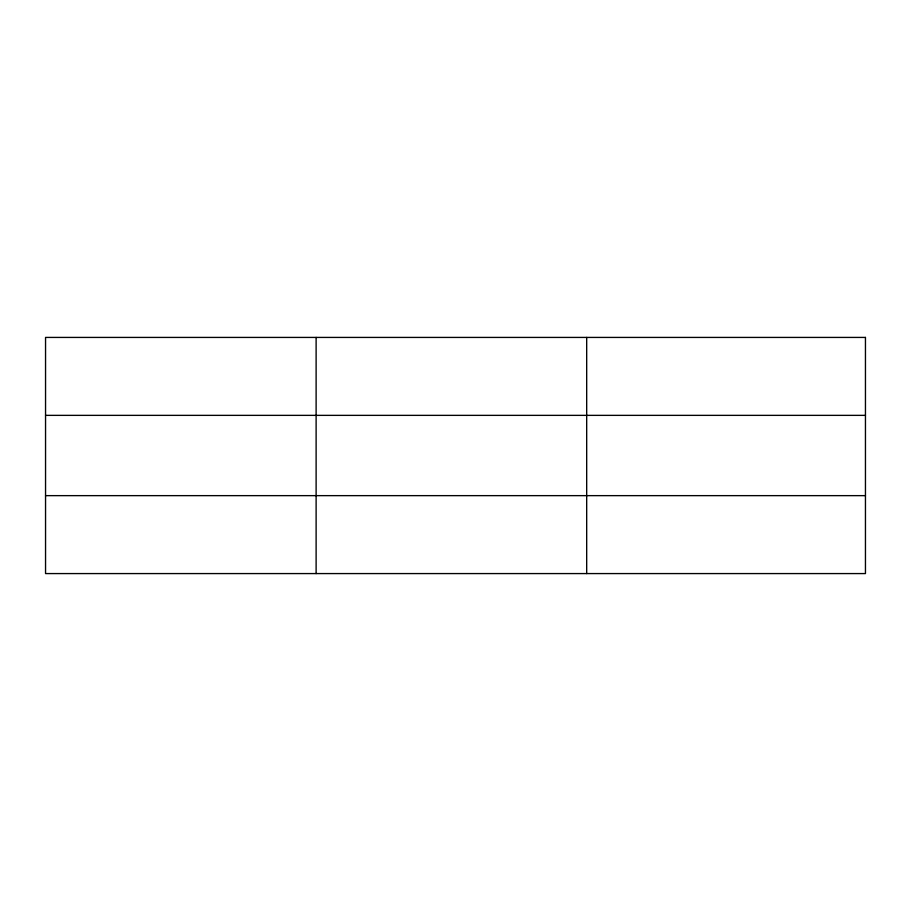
<?xml version="1.0" encoding="UTF-8"?>
<svg xmlns="http://www.w3.org/2000/svg" width="911" height="911" viewBox="0 0 911 911"><rect width="100%" height="100%" fill="white"/><g stroke="black" fill="none" stroke-linecap="round" stroke-linejoin="round"><path stroke-width="1.37" d="M316.117 337.423L316.117 573.577M586.684 337.423L586.684 573.577M45.55 415.359L865.45 415.359M45.55 495.641L865.45 495.641M865.45 337.423L865.45 573.577L45.55 573.577L45.55 337.423L865.45 337.423"/></g></svg>
